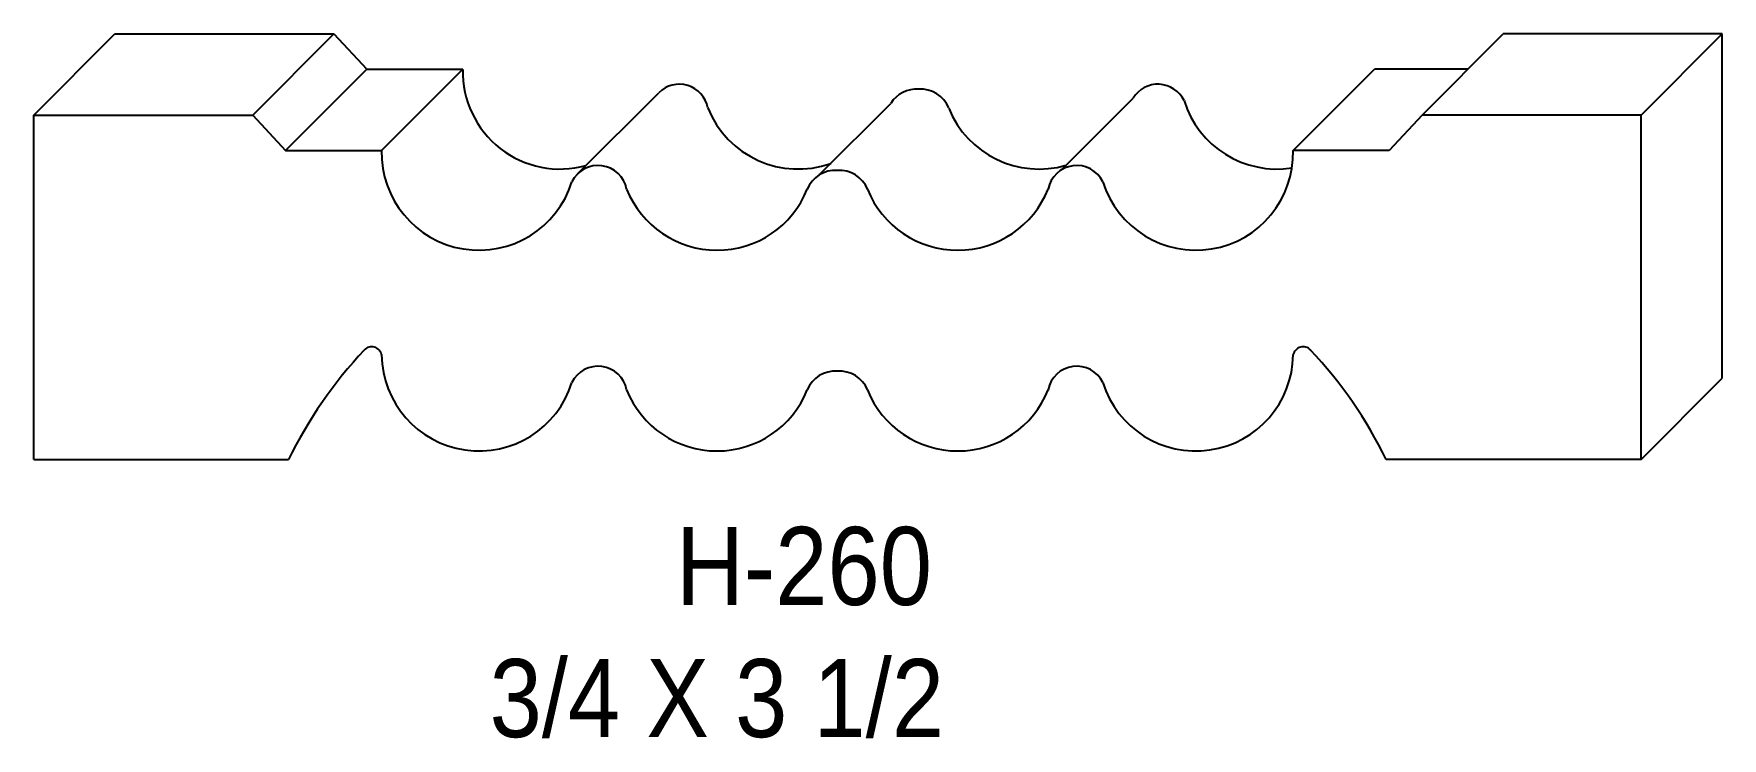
# Model space of a CAD drawing. Extents: x 67.68 to 71.36, y 155.4 to 156.93.
import ezdxf

# ---------------------------------------------------------------- set-up
doc = ezdxf.new("R2010")
doc.units = 0
doc.header["$LTSCALE"] = 5
doc.layers.add('PROFILE', color=7, linetype='CONTINUOUS')
doc.styles.add('TXT', font='TXT', dxfattribs={"height": 3.5})

msp = doc.modelspace()

# ---------------------------------------------------------------- linework, layer by layer
at = {"layer": 'PROFILE', "color": 1, "linetype": 'CONTINUOUS'}
for p, q in [((67.6818, 156.7536), (67.8586, 156.9304)), ((67.8586, 156.9304), (68.3354, 156.9304)), ((67.8586, 156.9304), (68.3354, 156.9304)), ((68.1587, 156.7536), (68.3354, 156.9304)), ((68.3354, 156.9304), (68.4066, 156.853)), ((70.7041, 156.7536), (70.8808, 156.9304)), ((71.3577, 156.9304), (70.8808, 156.9304)), ((71.1809, 156.7536), (71.3577, 156.9304)), ((71.3577, 156.1806), (71.3577, 156.9304)), ((68.2299, 156.6762), (68.4066, 156.853)), ((68.4066, 156.853), (68.6159, 156.853)), ((68.4392, 156.6762), (68.6159, 156.853)), ((70.4235, 156.6762), (70.6003, 156.853)), ((70.8034, 156.853), (70.6003, 156.853)), ((68.8656, 156.6253), (69.0423, 156.802)), ((69.392, 156.6232), (69.5477, 156.7789)), ((69.9194, 156.6346), (70.075, 156.7902)), ((67.6818, 156.0038), (67.6818, 156.7536)), ((67.6818, 156.7536), (68.1587, 156.7536)), ((67.6818, 156.7536), (68.1587, 156.7536)), ((68.1587, 156.7536), (68.2299, 156.6762)), ((70.7041, 156.7536), (70.6329, 156.6762)), ((71.1809, 156.7536), (70.7041, 156.7536)), ((71.1809, 156.0038), (71.1809, 156.7536)), ((68.2299, 156.6762), (68.4392, 156.6762)), ((70.6329, 156.6762), (70.4235, 156.6762)), ((71.1809, 156.0038), (71.3577, 156.1806)), ((67.6818, 156.0038), (68.2364, 156.0038)), ((71.1809, 156.0038), (70.6263, 156.0038))]:
    msp.add_line(p, q, dxfattribs=at)
for centre, major_axis, start_param, end_param in [((68.8278, 156.8479), (0.2119, 0), 3.117681, -1.303123), ((69.0871, 156.7573), (0, 0.0633), -1.381047, 0.785398), ((69.6032, 156.7445), (0, 0.0653), -0.075912, 1.014586), ((69.6131, 156.7445), (0, 0.0653), -1.188333, 0.075912), ((70.1291, 156.7573), (0, 0.0633), -1.120502, 1.023599), ((70.3884, 156.8479), (0.2119, 0), -2.839363, -1.416159), ((69.346, 156.8479), (0.2119, 0), -2.761114, -1.228963), ((69.8702, 156.8479), (0.2119, 0), -2.759129, -1.288486), ((68.651, 156.6712), (0, 0.2119), 1.546885, -1.873026), ((70.2117, 156.6712), (0, 0.2119), -4.410159, -1.546885), ((68.9104, 156.5805), (0.0633, 0), 0.189749, 2.691298), ((69.4264, 156.5677), (0.0653, 0), 1.494884, 2.759129), ((69.4363, 156.5677), (0.0653, 0), 0.382464, 1.646709), ((69.9524, 156.5805), (0.0633, 0), 0.450294, 2.951844), ((69.1693, 156.6712), (0, 0.2119), -4.33191, -1.95326), ((69.6934, 156.6712), (0, 0.2119), -4.329925, -1.951275), ((69.1223, 155.5678), (0.9873, 0), 2.389737, 2.684164), ((68.4174, 156.2269), (0, 0.0223), -1.362253, 0.81894), ((68.651, 156.2343), (0.2119, 0), -3.128432, -0.30223), ((70.2117, 156.2343), (0.2119, 0), -2.839363, -0.013161), ((70.4454, 156.2269), (0.0223, 0), 0.751856, 2.933049), ((69.7405, 155.5678), (0.9873, 0), 0.457428, 0.751856), ((68.9104, 156.1437), (0, 0.0633), -1.381047, 1.120502), ((69.4264, 156.1309), (0.0653, 0), 1.494884, 2.759129), ((69.4363, 156.1309), (0.0653, 0), 0.382464, 1.646709), ((69.9524, 156.1437), (0, 0.0633), -1.120502, 1.381047), ((69.1693, 156.2343), (0.2119, 0), -2.761114, -0.382464), ((69.6934, 156.2343), (0.2119, 0), -2.759129, -0.380479)]:
    msp.add_ellipse(centre, major_axis=major_axis, ratio=1, start_param=start_param, end_param=end_param, dxfattribs=at)

# ---------------------------------------------------------------- texts
at = {"layer": 'PROFILE', "color": 1, "linetype": 'CONTINUOUS', "style": 'TXT', "width": 0.9}
for s, height, p in [('H-260', 0.16996, (69.0802, 155.6872)), ('3/4 X 3 1/2', 0.169956, (68.6742, 155.3997))]:
    msp.add_text(s, height=height, dxfattribs=at).set_placement(p)

doc.saveas('drawing.dxf')
